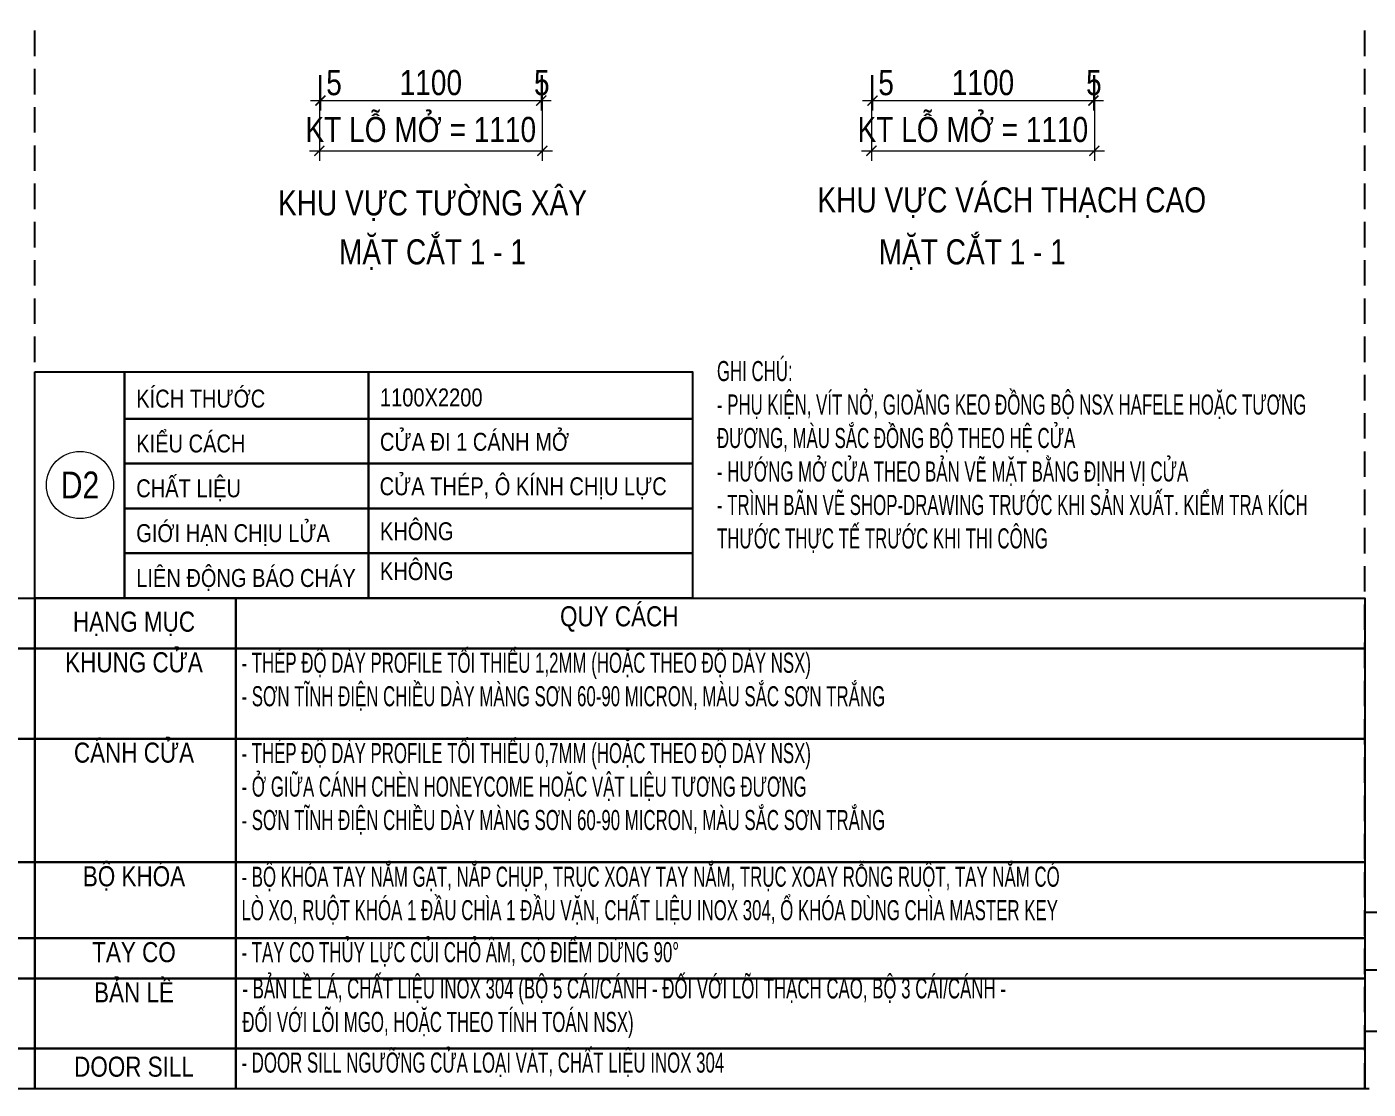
# Model space of a CAD drawing. Header units: millimetres. Extents: x -547695 to 905972, y -1055718 to 167349.
# Drawn here: x -530548 to -523869, y -1043691 to -1038399 of the extents above; entities that cross this region are included whole.
import ezdxf
from ezdxf.enums import TextEntityAlignment as Align

# ---------------------------------------------------------------- set-up
doc = ezdxf.new("R2010")
doc.units = ezdxf.units.MM
doc.linetypes.add('HIDDEN', pattern=[9.525, 6.35, -3.175])
doc.layers.get('DEFPOINTS').update_dxf_attribs({"color": 1, "lineweight": 25})
for name, color, linetype, lineweight in [('A-DIMS', 8, 'Continuous', 9), ('A-FINE', 255, 'Continuous', 25), ('A-HIDD', 45, 'HIDDEN', 9), ('A-SYMBOLS', 10, 'Continuous', 13), ('A-TEXT', 255, 'Continuous', 25)]:
    doc.layers.add(name, color=color, linetype=linetype, lineweight=lineweight)
doc.layers.add('Khungten', color=7, linetype='Continuous')
doc.styles.add('View-CellPin-Chi Tiet Cua$0$View-CellPin-Chi Tiet Cua$0$View-XPP-CT Cua$0$View-XPP-CT Cua$0$GM-Arial', font='arial.ttf')
doc.styles.add('VTK _ Arial_2.5 mm', font='arial.ttf', dxfattribs={"width": 0.8})
doc.styles.add('VTK_Arial', font='arial.ttf', dxfattribs={"width": 0.8})
doc.dimstyles.new('A-2.5-DIM50', dxfattribs={"dimscale": 50, "dimtxt": 2.5, "dimasz": 1, "dimexe": 1, "dimexo": 0, "dimgap": 0.5, "dimtad": 1, "dimdec": 0, "dimzin": 12, "dimdsep": 46, "dimtxsty": 'VTK_Arial', "dimblk": 'ARCHTICK', "dimcen": 0, "dimdle": 1, "dimclrd": 256, "dimclre": 256, "dimclrt": 7, "dimadec": 1, "dimazin": 3, "dimtfac": 1, "dimtdec": 0, "dimtmove": 0, "dimatfit": 2, "dimfxl": 20, "dimtolj": 1, "dimtzin": 0, "dimlwd": -1, "dimlwe": -1, "dimarcsym": 0})

# ---------------------------------------------------------------- blocks, each defined once
blk = doc.blocks.new('_ARCHTICK')
at = {"color": 0, "linetype": 'ByBlock', "const_width": 0.15}
blk.add_lwpolyline([(-0.5, -0.5), (0.5, 0.5)], dxfattribs=at)
blk = doc.blocks.new('*D651')
at = {"layer": 'A-DIMS', "transparency": 16777216}
for p, q in [((-529086.3, -1038639.4), (-529086.3, -1038816.6)), ((-527986.3, -1038639.4), (-527986.3, -1038816.6)), ((-529136.3, -1038766.6), (-527936.3, -1038766.6))]:
    blk.add_line(p, q, dxfattribs=at)
at = {"layer": 'DEFPOINTS', "color": 0, "transparency": 16777216}
for p in [(-529086.3, -1038639.4), (-527986.3, -1038639.4), (-527986.3, -1038766.6)]:
    blk.add_point(p, dxfattribs=at)
at = {"layer": 'A-DIMS', "transparency": 16777216, "xscale": 50, "yscale": 50, "zscale": 50, "rotation": 180}
blk.add_blockref('_ARCHTICK', (-529086.3, -1038766.6), dxfattribs=at)
at = {"layer": 'A-DIMS', "transparency": 16777216, "xscale": 50, "yscale": 50, "zscale": 50}
blk.add_blockref('_ARCHTICK', (-527986.3, -1038766.6), dxfattribs=at)
at = {"layer": 'A-DIMS', "color": 7, "transparency": 16777216, "insert": (-528536.3, -1038677.8), "char_height": 125, "attachment_point": 5, "style": 'VTK_Arial'}
blk.add_mtext('\\A1;1100', dxfattribs=at)
blk = doc.blocks.new('*D652')
at = {"layer": 'A-DIMS', "ltscale": 5, "transparency": 16777216}
for p, q in [((-529091.3, -1038639.4), (-529091.3, -1038816.6)), ((-529086.3, -1038639.4), (-529086.3, -1038816.6)), ((-529086.3, -1038766.6), (-529091.3, -1038766.6))]:
    blk.add_line(p, q, dxfattribs=at)
at = {"layer": 'DEFPOINTS', "color": 0, "transparency": 16777216}
for p in [(-529091.3, -1038639.4), (-529086.3, -1038639.4), (-529091.3, -1038766.6)]:
    blk.add_point(p, dxfattribs=at)
at = {"layer": 'A-DIMS', "color": 7, "transparency": 16777216, "insert": (-529018.4, -1038678.1), "char_height": 125, "attachment_point": 5, "style": 'VTK_Arial'}
blk.add_mtext('\\A1;5', dxfattribs=at)
blk = doc.blocks.new('*D653')
at = {"layer": 'A-DIMS', "ltscale": 5, "transparency": 16777216}
for p, q in [((-529091.3, -1038639.4), (-529091.3, -1039066.6)), ((-527981.3, -1038639.4), (-527981.3, -1039066.6)), ((-529141.3, -1039016.6), (-527931.3, -1039016.6))]:
    blk.add_line(p, q, dxfattribs=at)
at = {"layer": 'DEFPOINTS', "color": 0, "transparency": 16777216}
for p in [(-529091.3, -1038639.4), (-527981.3, -1038639.4), (-527981.3, -1039016.6)]:
    blk.add_point(p, dxfattribs=at)
at = {"layer": 'A-DIMS', "transparency": 16777216, "xscale": 50, "yscale": 50, "zscale": 50, "rotation": 180}
blk.add_blockref('_ARCHTICK', (-529091.3, -1039016.6), dxfattribs=at)
at = {"layer": 'A-DIMS', "transparency": 16777216, "xscale": 50, "yscale": 50, "zscale": 50}
blk.add_blockref('_ARCHTICK', (-527981.3, -1039016.6), dxfattribs=at)
at = {"layer": 'A-DIMS', "color": 7, "transparency": 16777216, "insert": (-528586.3, -1038911.2), "char_height": 125, "attachment_point": 5, "style": 'VTK_Arial'}
blk.add_mtext('\\A1;KT LỖ MỞ = 1110', dxfattribs=at)
blk = doc.blocks.new('*D654')
at = {"layer": 'A-DIMS', "ltscale": 5, "transparency": 16777216}
for p, q in [((-527986.3, -1038639.4), (-527986.3, -1038816.6)), ((-527981.3, -1038639.4), (-527981.3, -1038816.6)), ((-527986.3, -1038766.6), (-527981.3, -1038766.6))]:
    blk.add_line(p, q, dxfattribs=at)
at = {"layer": 'DEFPOINTS', "color": 0, "transparency": 16777216}
for p in [(-527986.3, -1038639.4), (-527981.3, -1038639.4), (-527981.3, -1038766.6)]:
    blk.add_point(p, dxfattribs=at)
at = {"layer": 'A-DIMS', "color": 7, "transparency": 16777216, "insert": (-527983.8, -1038678.1), "char_height": 125, "attachment_point": 5, "style": 'VTK_Arial'}
blk.add_mtext('\\A1;5', dxfattribs=at)
blk = doc.blocks.new('*D655')
at = {"layer": 'A-DIMS', "transparency": 16777216}
for p, q in [((-526337.1, -1038639.4), (-526337.1, -1038816.6)), ((-525237.1, -1038639.4), (-525237.1, -1038816.6)), ((-526387.1, -1038766.6), (-525187.1, -1038766.6))]:
    blk.add_line(p, q, dxfattribs=at)
at = {"layer": 'DEFPOINTS', "color": 0, "transparency": 16777216}
for p in [(-526337.1, -1038639.4), (-525237.1, -1038639.4), (-525237.1, -1038766.6)]:
    blk.add_point(p, dxfattribs=at)
at = {"layer": 'A-DIMS', "transparency": 16777216, "xscale": 50, "yscale": 50, "zscale": 50, "rotation": 180}
blk.add_blockref('_ARCHTICK', (-526337.1, -1038766.6), dxfattribs=at)
at = {"layer": 'A-DIMS', "transparency": 16777216, "xscale": 50, "yscale": 50, "zscale": 50}
blk.add_blockref('_ARCHTICK', (-525237.1, -1038766.6), dxfattribs=at)
at = {"layer": 'A-DIMS', "color": 7, "transparency": 16777216, "insert": (-525787.1, -1038677.8), "char_height": 125, "attachment_point": 5, "style": 'VTK_Arial'}
blk.add_mtext('\\A1;1100', dxfattribs=at)
blk = doc.blocks.new('*D656')
at = {"layer": 'A-DIMS', "ltscale": 5, "transparency": 16777216}
for p, q in [((-526342.1, -1038639.4), (-526342.1, -1038816.6)), ((-526337.1, -1038639.4), (-526337.1, -1038816.6)), ((-526337.1, -1038766.6), (-526342.1, -1038766.6))]:
    blk.add_line(p, q, dxfattribs=at)
at = {"layer": 'DEFPOINTS', "color": 0, "transparency": 16777216}
for p in [(-526342.1, -1038639.4), (-526337.1, -1038639.4), (-526342.1, -1038766.6)]:
    blk.add_point(p, dxfattribs=at)
at = {"layer": 'A-DIMS', "color": 7, "transparency": 16777216, "insert": (-526269.3, -1038678.1), "char_height": 125, "attachment_point": 5, "style": 'VTK_Arial'}
blk.add_mtext('\\A1;5', dxfattribs=at)
blk = doc.blocks.new('*D657')
at = {"layer": 'A-DIMS', "ltscale": 5, "transparency": 16777216}
for p, q in [((-526342.1, -1038639.4), (-526342.1, -1039066.6)), ((-525232.1, -1038639.4), (-525232.1, -1039066.6)), ((-526392.1, -1039016.6), (-525182.1, -1039016.6))]:
    blk.add_line(p, q, dxfattribs=at)
at = {"layer": 'DEFPOINTS', "color": 0, "transparency": 16777216}
for p in [(-526342.1, -1038639.4), (-525232.1, -1038639.4), (-525232.1, -1039016.6)]:
    blk.add_point(p, dxfattribs=at)
at = {"layer": 'A-DIMS', "transparency": 16777216, "xscale": 50, "yscale": 50, "zscale": 50, "rotation": 180}
blk.add_blockref('_ARCHTICK', (-526342.1, -1039016.6), dxfattribs=at)
at = {"layer": 'A-DIMS', "transparency": 16777216, "xscale": 50, "yscale": 50, "zscale": 50}
blk.add_blockref('_ARCHTICK', (-525232.1, -1039016.6), dxfattribs=at)
at = {"layer": 'A-DIMS', "color": 7, "transparency": 16777216, "insert": (-525837.1, -1038911.2), "char_height": 125, "attachment_point": 5, "style": 'VTK_Arial'}
blk.add_mtext('\\A1;KT LỖ MỞ = 1110', dxfattribs=at)
blk = doc.blocks.new('*D658')
at = {"layer": 'A-DIMS', "ltscale": 5, "transparency": 16777216}
for p, q in [((-525237.1, -1038639.4), (-525237.1, -1038816.6)), ((-525232.1, -1038639.4), (-525232.1, -1038816.6)), ((-525237.1, -1038766.6), (-525232.1, -1038766.6))]:
    blk.add_line(p, q, dxfattribs=at)
at = {"layer": 'DEFPOINTS', "color": 0, "transparency": 16777216}
for p in [(-525237.1, -1038639.4), (-525232.1, -1038639.4), (-525232.1, -1038766.6)]:
    blk.add_point(p, dxfattribs=at)
at = {"layer": 'A-DIMS', "color": 7, "transparency": 16777216, "insert": (-525234.6, -1038678.1), "char_height": 125, "attachment_point": 5, "style": 'VTK_Arial'}
blk.add_mtext('\\A1;5', dxfattribs=at)
blk = doc.blocks.new('*U133')
blk.add_wipeout([(3.75, 0), (3.72, -0.47), (3.63, -0.93), (3.49, -1.38), (3.29, -1.81), (3.03, -2.2), (2.73, -2.57), (2.39, -2.89), (2.01, -3.17), (1.6, -3.39), (1.16, -3.57), (0.7, -3.68), (0.24, -3.74), (-0.24, -3.74), (-0.7, -3.68), (-1.16, -3.57), (-1.6, -3.39), (-2.01, -3.17), (-2.39, -2.89), (-2.73, -2.57), (-3.03, -2.2), (-3.29, -1.81), (-3.49, -1.38), (-3.63, -0.93), (-3.72, -0.47), (-3.75, 0), (-3.72, 0.47), (-3.63, 0.93), (-3.49, 1.38), (-3.29, 1.81), (-3.03, 2.2), (-2.73, 2.57), (-2.39, 2.89), (-2.01, 3.17), (-1.6, 3.39), (-1.16, 3.57), (-0.7, 3.68), (-0.24, 3.74), (0.24, 3.74), (0.7, 3.68), (1.16, 3.57), (1.6, 3.39), (2.01, 3.17), (2.39, 2.89), (2.73, 2.57), (3.03, 2.2), (3.29, 1.81), (3.49, 1.38), (3.63, 0.93), (3.72, 0.47)])
blk.add_circle((0, 0), 3.75)
at = {"color": 7, "style": 'VTK _ Arial_2.5 mm', "width": 0.8, "flags": 8}
for tag, height, p in [('SYMBOL', 3, (0, 0)), ('900', 2.5, (0, -5.76))]:
    blk.add_attdef(tag, text='', height=height, dxfattribs=at).set_placement(p, align=Align.MIDDLE_CENTER)

msp = doc.modelspace()

# ---------------------------------------------------------------- linework, layer by layer
at = {"layer": 'A-FINE'}
for points in [[(-530507.8, -1040116.9), (-530061.2, -1040116.9), (-530061.2, -1041244.9), (-530507.8, -1041244.9)], [(-530061.2, -1040116.9), (-528846.2, -1040116.9), (-528846.2, -1040351.6), (-530061.2, -1040351.6)], [(-528846.2, -1040116.9), (-527233, -1040116.9), (-527233, -1040351.6), (-528846.2, -1040351.6)], [(-530061.2, -1040351.6), (-528846.2, -1040351.6), (-528846.2, -1040574.9), (-530061.2, -1040574.9)], [(-528846.2, -1040351.6), (-527233, -1040351.6), (-527233, -1040574.9), (-528846.2, -1040574.9)], [(-530061.2, -1040574.9), (-528846.2, -1040574.9), (-528846.2, -1040798.2), (-530061.2, -1040798.2)], [(-528846.2, -1040574.9), (-527233, -1040574.9), (-527233, -1040798.2), (-528846.2, -1040798.2)], [(-530061.2, -1040798.2), (-528846.2, -1040798.2), (-528846.2, -1041021.6), (-530061.2, -1041021.6)], [(-528846.2, -1040798.2), (-527233, -1040798.2), (-527233, -1041021.6), (-528846.2, -1041021.6)], [(-530061.2, -1041021.6), (-528846.2, -1041021.6), (-528846.2, -1041244.9), (-530061.2, -1041244.9)], [(-530061.2, -1041021.6), (-528846.2, -1041021.6), (-528846.2, -1041244.9), (-530061.2, -1041244.9)], [(-528846.2, -1041021.6), (-527233, -1041021.6), (-527233, -1041244.9), (-528846.2, -1041244.9)], [(-528846.2, -1041021.6), (-527233, -1041021.6), (-527233, -1041244.9), (-528846.2, -1041244.9)], [(-536111.5, -1041244.9), (-530507.8, -1041244.9), (-530507.8, -1041494.9), (-536111.5, -1041494.9)], [(-530507.8, -1041244.9), (-529507.8, -1041244.9), (-529507.8, -1041494.9), (-530507.8, -1041494.9)], [(-529507.8, -1041244.9), (-523885.3, -1041244.9), (-523885.3, -1041494.9), (-529507.8, -1041494.9)], [(-536111.5, -1041494.9), (-530507.8, -1041494.9), (-530507.8, -1041944.9), (-536111.5, -1041944.9)], [(-530507.8, -1041494.9), (-529507.8, -1041494.9), (-529507.8, -1041944.9), (-530507.8, -1041944.9)], [(-529507.8, -1041494.9), (-523885.3, -1041494.9), (-523885.3, -1041944.9), (-529507.8, -1041944.9)], [(-536111.5, -1041944.9), (-530507.8, -1041944.9), (-530507.8, -1042560.6), (-536111.5, -1042560.6)], [(-530507.8, -1041944.9), (-529507.8, -1041944.9), (-529507.8, -1042560.6), (-530507.8, -1042560.6)], [(-529507.8, -1041944.9), (-523885.3, -1041944.9), (-523885.3, -1042560.6), (-529507.8, -1042560.6)], [(-536111.5, -1042560.6), (-530507.8, -1042560.6), (-530507.8, -1042938.7), (-536111.5, -1042938.7)], [(-530507.8, -1042560.6), (-529507.8, -1042560.6), (-529507.8, -1042938.7), (-530507.8, -1042938.7)], [(-529507.8, -1042560.6), (-523885.3, -1042560.6), (-523885.3, -1042938.7), (-529507.8, -1042938.7)], [(-536111.5, -1042938.7), (-530507.8, -1042938.7), (-530507.8, -1043138.7), (-536111.5, -1043138.7)], [(-530507.8, -1042938.7), (-529507.8, -1042938.7), (-529507.8, -1043138.7), (-530507.8, -1043138.7)], [(-529507.8, -1042938.7), (-523885.3, -1042938.7), (-523885.3, -1043138.7), (-529507.8, -1043138.7)], [(-536111.5, -1043138.7), (-530507.8, -1043138.7), (-530507.8, -1043488.7), (-536111.5, -1043488.7)], [(-530507.8, -1043138.7), (-529507.8, -1043138.7), (-529507.8, -1043488.7), (-530507.8, -1043488.7)], [(-529507.8, -1043138.7), (-523885.3, -1043138.7), (-523885.3, -1043488.7), (-529507.8, -1043488.7)], [(-536111.5, -1043488.7), (-530507.8, -1043488.7), (-530507.8, -1043688.7), (-536111.5, -1043688.7)], [(-530507.8, -1043488.7), (-529507.8, -1043488.7), (-529507.8, -1043688.7), (-530507.8, -1043688.7)], [(-529507.8, -1043488.7), (-523885.3, -1043488.7), (-523885.3, -1043688.7), (-529507.8, -1043688.7)]]:
    msp.add_lwpolyline(points, close=True, dxfattribs=at)
at = {"layer": 'A-HIDD', "lineweight": -2, "ltscale": 20}
for points in [[(-530507.8, -1043688.7), (-530507.8, -1033668)], [(-523885.3, -1043688.7), (-523885.3, -1033668)]]:
    msp.add_lwpolyline(points, dxfattribs=at)
msp.add_lwpolyline([(-517768.4, -1043690.6), (-523885.3, -1043688.7), (-523885.4, -1033667), (-517768.6, -1033668.9)], close=True, dxfattribs=at)
at = {"layer": 'Khungten'}
for p, q in [((-517768.4, -1042810.7), (-523885.3, -1042810.7)), ((-517768.4, -1043098.3), (-523885.3, -1043098.3)), ((-517768.4, -1043402.7), (-523885.3, -1043402.7))]:
    msp.add_line(p, q, dxfattribs=at)

# ---------------------------------------------------------------- texts
at = {"layer": 'A-DIMS', "color": 7, "char_height": 125, "style": 'VTK_Arial', "bg_fill": 2}
for s, insert, attachment_point in [('\\pxqc;KHU VỰC TƯỜNG XÂY', (-528528.2, -1039289.8), 5), ('\\pxqc;KHU VỰC VÁCH THẠCH CAO', (-525643.4, -1039198.8), 2)]:
    msp.add_mtext(s, dxfattribs=dict(at, insert=insert, attachment_point=attachment_point))
at = {"layer": 'A-TEXT', "style": 'VTK _ Arial_2.5 mm', "width": 0.8}
for s, height, p in [('KÍCH THƯỚC', 89.33, (-530003.2, -1040295.7)), ('KIỂU CÁCH', 89.33, (-530003.2, -1040519.1)), ('CHẤT LIỆU', 89.33, (-530003.2, -1040742.4)), ('GIỚI HẠN CHỊU LỬA', 89.333, (-530003.2, -1040965.7)), ('LIÊN ĐỘNG BÁO CHÁY', 89.333, (-530003.2, -1041189.1))]:
    msp.add_text(s, height=height, dxfattribs=at).set_placement(p)
at = {"layer": 'A-TEXT', "char_height": 100, "attachment_point": 1, "style": 'VTK _ Arial_2.5 mm'}
for s, insert, width in [('\\pxql;{\\A1;\\W0.6;\\C7;GHI CHÚ:\\P- PHỤ KIỆN, VÍT NỞ, GIOĂNG KEO ĐỒNG BỘ NSX HAFELE HOẶC TƯƠNG ĐƯƠNG, MÀU SẮC ĐỒNG BỘ THEO HỆ CỬA\\P- HƯỚNG MỞ CỬA THEO BẢN VẼ MẶT BẰNG ĐỊNH VỊ CỬA\\P- TRÌNH BÃN VẼ SHOP-DRAWING TRƯỚC KHI SẢN XUẤT. KIỂM TRA KÍCH THƯỚC THỰC TẾ TRƯỚC KHI THI CÔNG}', (-527111.6, -1040063.8), 3170.867), ('\\pxqc;HẠNG MỤC', (-530495.3, -1041311.9), 961.66), ('\\pxqc;QUY CÁCH', (-528261.9, -1041285.2), 1327.823), ('\\pxqc;KHUNG CỬA', (-530495.3, -1041514.2), 961.66), ('\\pxql;{\\W0.6;- THÉP ĐỘ DÀY PROFILE TỐI THIỂU 1,2MM (HOẶC THEO ĐỘ DÀY NSX)\\P- SƠN TĨNH ĐIỆN CHIỀU DÀY MÀNG SƠN 60-90 MICRON, MÀU SẮC SƠN TRẮNG}', (-529479.3, -1041516.7), 4935.927), ('\\pxqc;CÁNH CỬA', (-530495.3, -1041964.2), 961.66), ('\\pxql;{\\W0.6;- THÉP ĐỘ DÀY PROFILE TỐI THIỂU 0,7MM (HOẶC THEO ĐỘ DÀY NSX)\\P- Ở GIỮA CÁNH CHÈN HONEYCOME HOẶC VẬT LIỆU TƯƠNG ĐƯƠNG\\P\\pi-1,l1;- SƠN TĨNH ĐIỆN CHIỀU DÀY MÀNG SƠN 60-90 MICRON, MÀU SẮC SƠN TRẮNG', (-529479.3, -1041966.7), 3973.868), ('\\pxqc;BỘ KHÓA', (-530495.3, -1042580), 961.66), ('\\pxql;{\\W0.6;- BỘ KHÓA TAY NẮM GẠT, NẮP CHỤP, TRỤC XOAY TAY NẮM, TRỤC XOAY RỖNG RUỘT, TAY NẮM CÓ LÒ XO, RUỘT KHÓA \\fArial|b0|i0|c163|p34;1 ĐẦU CHÌA 1 ĐẦU VẶN\\fArial|b0|i0|c0|p34;, CHẤT LIỆU INOX 304, Ổ KHÓA DÙNG CHÌA MASTER KEY}', (-529479.3, -1042582.3), 4086.383), ('\\pxqc;TAY CO', (-530495.3, -1042958), 961.66), ('\\pxql;{\\W0.6;- TAY CO THỦY LỰC CỦI CHỎ ÂM, CÓ ĐIỂM DỪNG 90%%D}', (-529479.3, -1042958), 4972.754), ('\\pxql;{\\W0.6;- BẢN LỀ LÁ, CHẤT LIỆU INOX 304 (BỘ 5 CÁI/CÁNH - ĐỐI VỚI LÕI THẠCH CAO, BỘ 3 CÁI/CÁNH - ĐỐI VỚI LÕI MGO, HOẶC THEO TÍNH TOÁN NSX)}', (-529474.8, -1043138.7), 3840.984), ('\\pxqc;BẢN LỀ', (-530495.3, -1043158), 961.66), ('\\pxql;{\\W0.6;- DOOR SILL NGƯỠNG CỬA LOẠI VÁT, CHẤT \\fArial|b0|i0|c163|p34;L\\fArial|b0|i0|c0|p34;IỆU INOX 304}', (-529479.3, -1043508), 4977.357), ('\\pxqc;DOOR SILL', (-530495.3, -1043528.5), 961.66)]:
    msp.add_mtext(s, dxfattribs=dict(at, insert=insert, width=width))
at = {"layer": 'A-TEXT', "color": 1, "char_height": 89.333, "attachment_point": 1, "style": 'View-CellPin-Chi Tiet Cua$0$View-CellPin-Chi Tiet Cua$0$View-XPP-CT Cua$0$View-XPP-CT Cua$0$GM-Arial'}
for s, insert, width in [('{\\A1;\\W0.8;1100X2200}', (-528789.6, -1040200.6), 3360.24), ('{\\A1;\\W0.8;CỬA ĐI 1 CÁNH MỞ}', (-528789.6, -1040421.5), 3358.979), ('{\\A1;\\W0.8;CỬA THÉP, Ô KÍNH CHỊU LỰC}', (-528791.3, -1040643.1), 3352.236), ('{\\A1;\\W0.8;KHÔNG}', (-528789.6, -1040867), 3360.954), ('\\A1;{\\W0.8;KHÔNG}', (-528789.6, -1041065.7), 3375.732), ('\\A1;{\\W0.8;KHÔNG}', (-528789.6, -1041065.7), 3375.732)]:
    msp.add_mtext(s, dxfattribs=dict(at, insert=insert, width=width))

# ---------------------------------------------------------------- dimensions: what is measured, and where the dimension line sits
at = {"layer": 'A-DIMS'}
for base, p1, p2, picture, middle in [((-527986.3, -1038766.6), (-529086.3, -1038639.4), (-527986.3, -1038639.4), '*D651', (-528536.3, -1038677.8)), ((-525237.1, -1038766.6), (-526337.1, -1038639.4), (-525237.1, -1038639.4), '*D655', (-525787.1, -1038677.8))]:
    dim = msp.add_linear_dim(base=base, p1=p1, p2=p2, dimstyle='A-2.5-DIM50', override={"dimpost": '\\X'}, dxfattribs=at)
    dim.commit()
    dim.dimension.update_dxf_attribs({"geometry": picture, "text_midpoint": middle})
at = {"layer": 'A-DIMS', "ltscale": 5}
for base, p1, p2, picture, middle in [((-529091.3, -1038766.6), (-529086.3, -1038639.4), (-529091.3, -1038639.4), '*D652', (-529018.4, -1038766.6)), ((-527981.3, -1038766.6), (-527986.3, -1038639.4), (-527981.3, -1038639.4), '*D654', (-527983.8, -1038766.6)), ((-526342.1, -1038766.6), (-526337.1, -1038639.4), (-526342.1, -1038639.4), '*D656', (-526269.3, -1038766.6)), ((-525232.1, -1038766.6), (-525237.1, -1038639.4), (-525232.1, -1038639.4), '*D658', (-525234.6, -1038766.6))]:
    dim = msp.add_linear_dim(base=base, p1=p1, p2=p2, dimstyle='A-2.5-DIM50', override={"dimpost": '\\X', "dimtmove": 1}, dxfattribs=at)
    dim.commit()
    dim.dimension.update_dxf_attribs({"geometry": picture, "text_midpoint": middle, "dimtype": 160})

# ---------------------------------------------------------------- next in the draw order: block references
at = {"layer": 'A-SYMBOLS'}
ref = msp.add_blockref('*U133', (-530283.2, -1040681.3), dxfattribs=dict(at, xscale=44.66666827620278, yscale=44.66666827620278, zscale=44.66666827620278))
ref.add_attrib('SYMBOL', 'D2', dxfattribs={"layer": '0', "color": 7, "height": 134, "style": 'VTK _ Arial_2.5 mm', "width": 0.8, "flags": 8}).set_placement((-530283.2, -1040681.3), align=Align.MIDDLE_CENTER)

# ---------------------------------------------------------------- next in the draw order: texts
at = {"layer": 'A-DIMS', "color": 7, "char_height": 125, "attachment_point": 5, "style": 'VTK_Arial', "bg_fill": 2}
for insert in [(-528528.2, -1039533.8), (-525840.4, -1039533.8)]:
    msp.add_mtext('\\pxqc;MẶT CẮT 1 - 1', dxfattribs=dict(at, insert=insert))

# ---------------------------------------------------------------- next in the draw order: dimensions: what is measured, and where the dimension line sits
at = {"layer": 'A-DIMS', "ltscale": 5}
for base, p1, p2, picture, middle in [((-527981.3, -1039016.6), (-529091.3, -1038639.4), (-527981.3, -1038639.4), '*D653', (-528586.3, -1039016.6)), ((-525232.1, -1039016.6), (-526342.1, -1038639.4), (-525232.1, -1038639.4), '*D657', (-525837.1, -1039016.6))]:
    dim = msp.add_linear_dim(base=base, p1=p1, p2=p2, text='KT LỖ MỞ = <>', dimstyle='A-2.5-DIM50', override={"dimpost": '\\X', "dimtmove": 1}, dxfattribs=at)
    dim.commit()
    dim.dimension.update_dxf_attribs({"geometry": picture, "text_midpoint": middle, "dimtype": 160})

doc.saveas('drawing.dxf')
